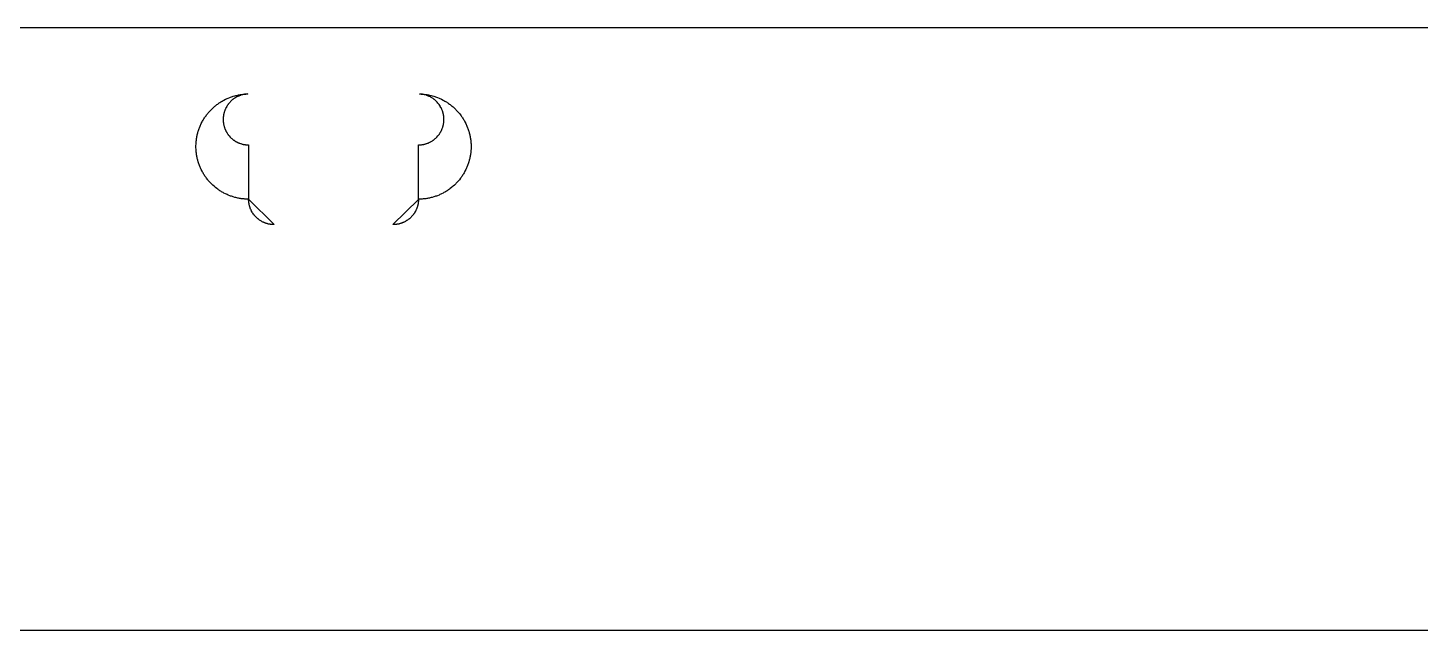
# Model space of a CAD drawing. Header units: metres. Extents: x 0 to 334, y 0 to 488.
# Drawn here: x 167 to 249, y 452.5 to 488 of the extents above; entities that cross this region are included whole.
import ezdxf

# ---------------------------------------------------------------- set-up
doc = ezdxf.new("R2010")
doc.units = ezdxf.units.M

msp = doc.modelspace()

# ---------------------------------------------------------------- linework, layer by layer
for p, q in [((290.205, 488), (43.7949, 488)), ((178.403, 483.657), (178.45, 483.685)), ((178.45, 483.685), (178.497, 483.711)), ((178.497, 483.711), (178.545, 483.737)), ((178.545, 483.737), (178.641, 483.786)), ((178.641, 483.786), (178.689, 483.81)), ((178.689, 483.81), (178.739, 483.832)), ((178.739, 483.832), (178.789, 483.854)), ((178.789, 483.854), (178.889, 483.895)), ((178.889, 483.895), (178.939, 483.913)), ((178.939, 483.913), (178.991, 483.931)), ((178.958, 483.679), (178.939, 483.661)), ((178.977, 483.697), (178.958, 483.679)), ((179.016, 483.732), (178.977, 483.697)), ((178.991, 483.931), (179.042, 483.948)), ((179.036, 483.749), (179.016, 483.732)), ((179.056, 483.766), (179.036, 483.749)), ((179.042, 483.948), (179.094, 483.965)), ((179.076, 483.782), (179.056, 483.766)), ((179.098, 483.798), (179.076, 483.782)), ((179.094, 483.965), (179.197, 483.994)), ((179.118, 483.813), (179.098, 483.798)), ((179.14, 483.829), (179.118, 483.813)), ((179.183, 483.858), (179.14, 483.829)), ((179.25, 483.899), (179.183, 483.858)), ((179.197, 483.994), (179.25, 484.008)), ((179.25, 484.008), (179.303, 484.021)), ((179.272, 483.912), (179.25, 483.899)), ((179.296, 483.925), (179.272, 483.912)), ((179.343, 483.948), (179.296, 483.925)), ((179.303, 484.021), (179.355, 484.032)), ((179.366, 483.959), (179.343, 483.948)), ((179.355, 484.032), (179.408, 484.043)), ((179.39, 483.971), (179.366, 483.959)), ((179.414, 483.98), (179.39, 483.971)), ((179.408, 484.043), (179.462, 484.053)), ((179.438, 483.991), (179.414, 483.98)), ((179.463, 484), (179.438, 483.991)), ((179.462, 484.053), (179.515, 484.062)), ((179.487, 484.01), (179.463, 484)), ((179.512, 484.019), (179.487, 484.01)), ((179.536, 484.026), (179.512, 484.019)), ((179.515, 484.062), (179.568, 484.07)), ((179.587, 484.042), (179.536, 484.026)), ((179.568, 484.07), (179.622, 484.077)), ((179.611, 484.049), (179.587, 484.042)), ((179.637, 484.056), (179.611, 484.049)), ((179.622, 484.077), (179.676, 484.083)), ((179.662, 484.062), (179.637, 484.056)), ((179.688, 484.067), (179.662, 484.062)), ((179.676, 484.083), (179.729, 484.088)), ((179.739, 484.077), (179.688, 484.067)), ((179.729, 484.088), (179.784, 484.093)), ((179.766, 484.081), (179.739, 484.077)), ((179.791, 484.085), (179.766, 484.081)), ((179.784, 484.093), (179.838, 484.096)), ((179.817, 484.089), (179.791, 484.085)), ((179.843, 484.092), (179.817, 484.089)), ((179.838, 484.096), (179.946, 484.1)), ((179.869, 484.095), (179.843, 484.092)), ((179.896, 484.097), (179.869, 484.095)), ((179.922, 484.098), (179.896, 484.097)), ((179.946, 484.1), (179.922, 484.098)), ((190.078, 484.098), (190.054, 484.1)), ((190.054, 484.1), (190.162, 484.096)), ((190.104, 484.097), (190.078, 484.098)), ((190.131, 484.095), (190.104, 484.097)), ((190.157, 484.092), (190.131, 484.095)), ((190.183, 484.089), (190.157, 484.092)), ((190.162, 484.096), (190.216, 484.093)), ((190.209, 484.085), (190.183, 484.089)), ((190.234, 484.081), (190.209, 484.085)), ((190.216, 484.093), (190.271, 484.088)), ((190.261, 484.077), (190.234, 484.081)), ((190.312, 484.067), (190.261, 484.077)), ((190.271, 484.088), (190.324, 484.083)), ((190.338, 484.062), (190.312, 484.067)), ((190.324, 484.083), (190.378, 484.077)), ((190.363, 484.056), (190.338, 484.062)), ((190.389, 484.049), (190.363, 484.056)), ((190.378, 484.077), (190.432, 484.07)), ((190.413, 484.042), (190.389, 484.049)), ((190.464, 484.026), (190.413, 484.042)), ((190.432, 484.07), (190.485, 484.062)), ((190.488, 484.019), (190.464, 484.026)), ((190.485, 484.062), (190.538, 484.053)), ((190.513, 484.01), (190.488, 484.019)), ((190.537, 484), (190.513, 484.01)), ((190.562, 483.991), (190.537, 484)), ((190.538, 484.053), (190.592, 484.043)), ((190.586, 483.98), (190.562, 483.991)), ((190.61, 483.971), (190.586, 483.98)), ((190.592, 484.043), (190.645, 484.032)), ((190.634, 483.959), (190.61, 483.971)), ((190.657, 483.948), (190.634, 483.959)), ((190.645, 484.032), (190.697, 484.021)), ((190.704, 483.925), (190.657, 483.948)), ((190.697, 484.021), (190.75, 484.008)), ((190.728, 483.912), (190.704, 483.925)), ((190.75, 483.899), (190.728, 483.912)), ((190.75, 484.008), (190.803, 483.994)), ((190.817, 483.858), (190.75, 483.899)), ((190.803, 483.994), (190.906, 483.965)), ((190.86, 483.829), (190.817, 483.858)), ((190.882, 483.813), (190.86, 483.829)), ((190.902, 483.798), (190.882, 483.813)), ((190.924, 483.782), (190.902, 483.798)), ((190.906, 483.965), (190.958, 483.948)), ((190.944, 483.766), (190.924, 483.782)), ((190.964, 483.749), (190.944, 483.766)), ((190.958, 483.948), (191.009, 483.931)), ((190.984, 483.732), (190.964, 483.749)), ((191.023, 483.697), (190.984, 483.732)), ((191.009, 483.931), (191.061, 483.913)), ((191.042, 483.679), (191.023, 483.697)), ((191.061, 483.661), (191.042, 483.679)), ((191.061, 483.913), (191.111, 483.895)), ((191.111, 483.895), (191.211, 483.854)), ((191.211, 483.854), (191.261, 483.832)), ((191.261, 483.832), (191.311, 483.81)), ((191.311, 483.81), (191.359, 483.786)), ((191.359, 483.786), (191.455, 483.737)), ((191.455, 483.737), (191.503, 483.711)), ((191.503, 483.711), (191.55, 483.685)), ((191.55, 483.685), (191.597, 483.657)), ((177.492, 482.822), (177.524, 482.865)), ((177.524, 482.865), (177.591, 482.951)), ((177.591, 482.951), (177.625, 482.992)), ((177.625, 482.992), (177.66, 483.034)), ((177.66, 483.034), (177.732, 483.114)), ((177.732, 483.114), (177.771, 483.153)), ((177.771, 483.153), (177.808, 483.192)), ((177.808, 483.192), (177.847, 483.229)), ((177.847, 483.229), (177.886, 483.268)), ((177.886, 483.268), (177.966, 483.34)), ((177.966, 483.34), (178.008, 483.375)), ((178.008, 483.375), (178.049, 483.409)), ((178.049, 483.409), (178.135, 483.476)), ((178.135, 483.476), (178.178, 483.508)), ((178.178, 483.508), (178.222, 483.539)), ((178.222, 483.539), (178.267, 483.57)), ((178.267, 483.57), (178.312, 483.6)), ((178.312, 483.6), (178.357, 483.629)), ((178.357, 483.629), (178.403, 483.657)), ((178.522, 482.86), (178.519, 482.835)), ((178.527, 482.886), (178.522, 482.86)), ((178.533, 482.912), (178.527, 482.886)), ((178.538, 482.938), (178.533, 482.912)), ((178.545, 482.963), (178.538, 482.938)), ((178.551, 482.988), (178.545, 482.963)), ((178.559, 483.014), (178.551, 482.988)), ((178.565, 483.038), (178.559, 483.014)), ((178.573, 483.063), (178.565, 483.038)), ((178.582, 483.088), (178.573, 483.063)), ((178.591, 483.113), (178.582, 483.088)), ((178.6, 483.138), (178.591, 483.113)), ((178.619, 483.187), (178.6, 483.138)), ((178.63, 483.21), (178.619, 483.187)), ((178.641, 483.234), (178.63, 483.21)), ((178.651, 483.258), (178.641, 483.234)), ((178.663, 483.281), (178.651, 483.258)), ((178.676, 483.305), (178.663, 483.281)), ((178.714, 483.372), (178.676, 483.305)), ((178.728, 483.395), (178.714, 483.372)), ((178.742, 483.417), (178.728, 483.395)), ((178.786, 483.481), (178.742, 483.417)), ((178.802, 483.503), (178.786, 483.481)), ((178.818, 483.523), (178.802, 483.503)), ((178.834, 483.544), (178.818, 483.523)), ((178.851, 483.564), (178.834, 483.544)), ((178.903, 483.623), (178.851, 483.564)), ((178.939, 483.661), (178.903, 483.623)), ((191.097, 483.623), (191.061, 483.661)), ((191.149, 483.564), (191.097, 483.623)), ((191.166, 483.544), (191.149, 483.564)), ((191.182, 483.523), (191.166, 483.544)), ((191.198, 483.503), (191.182, 483.523)), ((191.214, 483.481), (191.198, 483.503)), ((191.258, 483.417), (191.214, 483.481)), ((191.272, 483.395), (191.258, 483.417)), ((191.286, 483.372), (191.272, 483.395)), ((191.324, 483.305), (191.286, 483.372)), ((191.337, 483.281), (191.324, 483.305)), ((191.349, 483.258), (191.337, 483.281)), ((191.359, 483.234), (191.349, 483.258)), ((191.37, 483.21), (191.359, 483.234)), ((191.381, 483.187), (191.37, 483.21)), ((191.4, 483.138), (191.381, 483.187)), ((191.409, 483.113), (191.4, 483.138)), ((191.418, 483.088), (191.409, 483.113)), ((191.427, 483.063), (191.418, 483.088)), ((191.435, 483.038), (191.427, 483.063)), ((191.441, 483.014), (191.435, 483.038)), ((191.449, 482.988), (191.441, 483.014)), ((191.455, 482.963), (191.449, 482.988)), ((191.462, 482.938), (191.455, 482.963)), ((191.467, 482.912), (191.462, 482.938)), ((191.473, 482.886), (191.467, 482.912)), ((191.478, 482.86), (191.473, 482.886)), ((191.481, 482.835), (191.478, 482.86)), ((191.597, 483.657), (191.643, 483.629)), ((191.643, 483.629), (191.688, 483.6)), ((191.688, 483.6), (191.733, 483.57)), ((191.733, 483.57), (191.778, 483.539)), ((191.778, 483.539), (191.822, 483.508)), ((191.822, 483.508), (191.865, 483.476)), ((191.865, 483.476), (191.951, 483.409)), ((191.951, 483.409), (191.992, 483.375)), ((191.992, 483.375), (192.034, 483.34)), ((192.034, 483.34), (192.114, 483.268)), ((192.114, 483.268), (192.153, 483.229)), ((192.153, 483.229), (192.192, 483.192)), ((192.192, 483.192), (192.229, 483.153)), ((192.229, 483.153), (192.268, 483.114)), ((192.268, 483.114), (192.34, 483.034)), ((192.34, 483.034), (192.375, 482.992)), ((192.375, 482.992), (192.409, 482.951)), ((192.409, 482.951), (192.476, 482.865)), ((192.476, 482.865), (192.508, 482.822)), ((177.069, 482.009), (177.087, 482.061)), ((177.087, 482.061), (177.105, 482.111)), ((177.105, 482.111), (177.146, 482.211)), ((177.146, 482.211), (177.168, 482.261)), ((177.168, 482.261), (177.19, 482.311)), ((177.19, 482.311), (177.214, 482.359)), ((177.214, 482.359), (177.263, 482.455)), ((177.263, 482.455), (177.289, 482.503)), ((177.289, 482.503), (177.315, 482.55)), ((177.315, 482.55), (177.343, 482.597)), ((177.343, 482.597), (177.371, 482.643)), ((177.371, 482.643), (177.4, 482.688)), ((177.4, 482.688), (177.43, 482.733)), ((177.43, 482.733), (177.461, 482.778)), ((177.461, 482.778), (177.492, 482.822)), ((178.502, 482.679), (178.5, 482.626)), ((178.5, 482.626), (178.5, 482.574)), ((178.5, 482.574), (178.502, 482.521)), ((178.504, 482.705), (178.502, 482.679)), ((178.502, 482.521), (178.504, 482.495)), ((178.506, 482.73), (178.504, 482.705)), ((178.504, 482.495), (178.506, 482.47)), ((178.508, 482.757), (178.506, 482.73)), ((178.506, 482.47), (178.508, 482.443)), ((178.511, 482.783), (178.508, 482.757)), ((178.508, 482.443), (178.511, 482.417)), ((178.515, 482.809), (178.511, 482.783)), ((178.511, 482.417), (178.515, 482.392)), ((178.519, 482.835), (178.515, 482.809)), ((178.515, 482.392), (178.519, 482.365)), ((178.519, 482.365), (178.522, 482.34)), ((178.522, 482.34), (178.527, 482.313)), ((178.527, 482.313), (178.533, 482.288)), ((178.533, 482.288), (178.538, 482.263)), ((178.538, 482.263), (178.545, 482.237)), ((178.545, 482.237), (178.551, 482.212)), ((178.551, 482.212), (178.559, 482.187)), ((178.559, 482.187), (178.565, 482.161)), ((178.565, 482.161), (178.573, 482.137)), ((178.573, 482.137), (178.582, 482.111)), ((178.582, 482.111), (178.6, 482.062)), ((178.6, 482.062), (178.619, 482.014)), ((191.381, 482.014), (191.4, 482.062)), ((191.4, 482.062), (191.418, 482.111)), ((191.418, 482.111), (191.427, 482.137)), ((191.427, 482.137), (191.435, 482.161)), ((191.435, 482.161), (191.441, 482.187)), ((191.441, 482.187), (191.449, 482.212)), ((191.449, 482.212), (191.455, 482.237)), ((191.455, 482.237), (191.462, 482.263)), ((191.462, 482.263), (191.467, 482.288)), ((191.467, 482.288), (191.473, 482.313)), ((191.473, 482.313), (191.478, 482.34)), ((191.478, 482.34), (191.481, 482.365)), ((191.485, 482.809), (191.481, 482.835)), ((191.481, 482.365), (191.485, 482.392)), ((191.489, 482.783), (191.485, 482.809)), ((191.485, 482.392), (191.489, 482.417)), ((191.492, 482.757), (191.489, 482.783)), ((191.489, 482.417), (191.492, 482.443)), ((191.494, 482.73), (191.492, 482.757)), ((191.492, 482.443), (191.494, 482.47)), ((191.496, 482.705), (191.494, 482.73)), ((191.494, 482.47), (191.496, 482.495)), ((191.498, 482.679), (191.496, 482.705)), ((191.496, 482.495), (191.498, 482.521)), ((191.5, 482.626), (191.498, 482.679)), ((191.498, 482.521), (191.5, 482.574)), ((191.5, 482.574), (191.5, 482.626)), ((192.508, 482.822), (192.539, 482.778)), ((192.539, 482.778), (192.57, 482.733)), ((192.57, 482.733), (192.6, 482.688)), ((192.6, 482.688), (192.629, 482.643)), ((192.629, 482.643), (192.657, 482.597)), ((192.657, 482.597), (192.685, 482.55)), ((192.685, 482.55), (192.711, 482.503)), ((192.711, 482.503), (192.737, 482.455)), ((192.737, 482.455), (192.786, 482.359)), ((192.786, 482.359), (192.81, 482.311)), ((192.81, 482.311), (192.832, 482.261)), ((192.832, 482.261), (192.854, 482.211)), ((192.854, 482.211), (192.895, 482.111)), ((192.895, 482.111), (192.913, 482.061)), ((192.913, 482.061), (192.931, 482.009)), ((176.904, 481.162), (176.907, 481.216)), ((176.907, 481.216), (176.912, 481.271)), ((176.912, 481.271), (176.917, 481.324)), ((176.917, 481.324), (176.923, 481.378)), ((176.923, 481.378), (176.93, 481.432)), ((176.93, 481.432), (176.938, 481.485)), ((176.938, 481.485), (176.947, 481.538)), ((176.947, 481.538), (176.957, 481.592)), ((176.957, 481.592), (176.968, 481.645)), ((176.968, 481.645), (176.979, 481.697)), ((176.979, 481.697), (176.992, 481.75)), ((176.992, 481.75), (177.006, 481.803)), ((177.006, 481.803), (177.035, 481.906)), ((177.035, 481.906), (177.052, 481.958)), ((177.052, 481.958), (177.069, 482.009)), ((178.619, 482.014), (178.63, 481.99)), ((178.63, 481.99), (178.641, 481.966)), ((178.641, 481.966), (178.651, 481.942)), ((178.651, 481.942), (178.663, 481.919)), ((178.663, 481.919), (178.676, 481.896)), ((178.676, 481.896), (178.688, 481.873)), ((178.688, 481.873), (178.701, 481.85)), ((178.701, 481.85), (178.714, 481.827)), ((178.714, 481.827), (178.728, 481.805)), ((178.728, 481.805), (178.742, 481.783)), ((178.742, 481.783), (178.757, 481.761)), ((178.757, 481.761), (178.771, 481.739)), ((178.771, 481.739), (178.786, 481.719)), ((178.786, 481.719), (178.802, 481.697)), ((178.802, 481.697), (178.818, 481.677)), ((178.818, 481.677), (178.834, 481.656)), ((178.834, 481.656), (178.851, 481.636)), ((178.851, 481.636), (178.921, 481.558)), ((178.921, 481.558), (178.958, 481.521)), ((178.958, 481.521), (178.977, 481.503)), ((178.977, 481.503), (179.016, 481.468)), ((179.016, 481.468), (179.036, 481.451)), ((179.036, 481.451), (179.056, 481.435)), ((179.056, 481.435), (179.076, 481.418)), ((179.076, 481.418), (179.098, 481.402)), ((179.098, 481.402), (179.118, 481.387)), ((179.118, 481.387), (179.14, 481.371)), ((179.14, 481.371), (179.183, 481.342)), ((179.183, 481.342), (179.25, 481.301)), ((179.25, 481.301), (179.272, 481.288)), ((179.272, 481.288), (179.296, 481.275)), ((179.296, 481.275), (179.366, 481.24)), ((179.366, 481.24), (179.39, 481.229)), ((179.39, 481.229), (179.414, 481.22)), ((179.414, 481.22), (179.438, 481.209)), ((190.562, 481.209), (190.586, 481.22)), ((190.586, 481.22), (190.61, 481.229)), ((190.61, 481.229), (190.634, 481.24)), ((190.634, 481.24), (190.704, 481.275)), ((190.704, 481.275), (190.728, 481.288)), ((190.728, 481.288), (190.75, 481.301)), ((190.75, 481.301), (190.817, 481.342)), ((190.817, 481.342), (190.86, 481.371)), ((190.86, 481.371), (190.882, 481.387)), ((190.882, 481.387), (190.902, 481.402)), ((190.902, 481.402), (190.924, 481.418)), ((190.924, 481.418), (190.944, 481.435)), ((190.944, 481.435), (190.964, 481.451)), ((190.964, 481.451), (190.984, 481.468)), ((190.984, 481.468), (191.023, 481.503)), ((191.023, 481.503), (191.042, 481.521)), ((191.042, 481.521), (191.079, 481.558)), ((191.079, 481.558), (191.149, 481.636)), ((191.149, 481.636), (191.166, 481.656)), ((191.166, 481.656), (191.182, 481.677)), ((191.182, 481.677), (191.198, 481.697)), ((191.198, 481.697), (191.214, 481.719)), ((191.214, 481.719), (191.229, 481.739)), ((191.229, 481.739), (191.243, 481.761)), ((191.243, 481.761), (191.258, 481.783)), ((191.258, 481.783), (191.272, 481.805)), ((191.272, 481.805), (191.286, 481.827)), ((191.286, 481.827), (191.299, 481.85)), ((191.299, 481.85), (191.312, 481.873)), ((191.312, 481.873), (191.324, 481.896)), ((191.324, 481.896), (191.337, 481.919)), ((191.337, 481.919), (191.349, 481.942)), ((191.349, 481.942), (191.359, 481.966)), ((191.359, 481.966), (191.37, 481.99)), ((191.37, 481.99), (191.381, 482.014)), ((192.931, 482.009), (192.948, 481.958)), ((192.948, 481.958), (192.965, 481.906)), ((192.965, 481.906), (192.994, 481.803)), ((192.994, 481.803), (193.008, 481.75)), ((193.008, 481.75), (193.021, 481.697)), ((193.021, 481.697), (193.032, 481.645)), ((193.032, 481.645), (193.043, 481.592)), ((193.043, 481.592), (193.053, 481.538)), ((193.053, 481.538), (193.062, 481.485)), ((193.062, 481.485), (193.07, 481.432)), ((193.07, 481.432), (193.077, 481.378)), ((193.077, 481.378), (193.083, 481.324)), ((193.083, 481.324), (193.088, 481.271)), ((193.088, 481.271), (193.093, 481.216)), ((193.093, 481.216), (193.096, 481.162)), ((176.9, 481.054), (176.904, 481.162)), ((176.9, 480.946), (176.9, 481.054)), ((176.904, 480.838), (176.9, 480.946)), ((176.907, 480.784), (176.904, 480.838)), ((176.912, 480.729), (176.907, 480.784)), ((176.917, 480.676), (176.912, 480.729)), ((176.923, 480.622), (176.917, 480.676)), ((176.93, 480.568), (176.923, 480.622)), ((176.938, 480.515), (176.93, 480.568)), ((176.947, 480.462), (176.938, 480.515)), ((176.957, 480.408), (176.947, 480.462)), ((176.968, 480.355), (176.957, 480.408)), ((179.438, 481.209), (179.463, 481.199)), ((179.463, 481.199), (179.512, 481.182)), ((179.512, 481.182), (179.536, 481.174)), ((179.536, 481.174), (179.587, 481.158)), ((179.587, 481.158), (179.611, 481.151)), ((179.611, 481.151), (179.637, 481.145)), ((179.637, 481.145), (179.662, 481.139)), ((179.662, 481.139), (179.688, 481.133)), ((179.688, 481.133), (179.739, 481.123)), ((179.739, 481.123), (179.766, 481.118)), ((179.766, 481.118), (179.791, 481.114)), ((179.791, 481.114), (179.817, 481.111)), ((179.817, 481.111), (179.843, 481.108)), ((179.843, 481.108), (179.869, 481.105)), ((179.869, 481.105), (179.896, 481.104)), ((179.896, 481.104), (179.922, 481.103)), ((179.922, 481.103), (179.947, 481.101)), ((179.947, 481.101), (179.974, 481.101)), ((179.974, 481.101), (180, 481.1)), ((180, 481.1), (180, 477.9)), ((190, 481.1), (190.026, 481.101)), ((190, 477.9), (190, 481.1)), ((190.026, 481.101), (190.053, 481.101)), ((190.053, 481.101), (190.078, 481.103)), ((190.078, 481.103), (190.104, 481.104)), ((190.104, 481.104), (190.131, 481.105)), ((190.131, 481.105), (190.157, 481.108)), ((190.157, 481.108), (190.183, 481.111)), ((190.183, 481.111), (190.209, 481.114)), ((190.209, 481.114), (190.234, 481.118)), ((190.234, 481.118), (190.261, 481.123)), ((190.261, 481.123), (190.312, 481.133)), ((190.312, 481.133), (190.338, 481.139)), ((190.338, 481.139), (190.363, 481.145)), ((190.363, 481.145), (190.389, 481.151)), ((190.389, 481.151), (190.413, 481.158)), ((190.413, 481.158), (190.464, 481.174)), ((190.464, 481.174), (190.488, 481.182)), ((190.488, 481.182), (190.537, 481.199)), ((190.537, 481.199), (190.562, 481.209)), ((193.043, 480.408), (193.032, 480.355)), ((193.053, 480.462), (193.043, 480.408)), ((193.062, 480.515), (193.053, 480.462)), ((193.07, 480.568), (193.062, 480.515)), ((193.077, 480.622), (193.07, 480.568)), ((193.083, 480.676), (193.077, 480.622)), ((193.088, 480.729), (193.083, 480.676)), ((193.093, 480.784), (193.088, 480.729)), ((193.096, 480.838), (193.093, 480.784)), ((193.096, 481.162), (193.1, 481.054)), ((193.1, 480.946), (193.096, 480.838)), ((193.1, 481.054), (193.1, 480.946)), ((176.979, 480.303), (176.968, 480.355)), ((176.992, 480.25), (176.979, 480.303)), ((177.006, 480.197), (176.992, 480.25)), ((177.035, 480.094), (177.006, 480.197)), ((177.052, 480.042), (177.035, 480.094)), ((177.069, 479.991), (177.052, 480.042)), ((177.087, 479.939), (177.069, 479.991)), ((177.105, 479.889), (177.087, 479.939)), ((177.146, 479.789), (177.105, 479.889)), ((177.168, 479.739), (177.146, 479.789)), ((177.19, 479.689), (177.168, 479.739)), ((177.214, 479.641), (177.19, 479.689)), ((177.263, 479.545), (177.214, 479.641)), ((192.786, 479.641), (192.737, 479.545)), ((192.81, 479.689), (192.786, 479.641)), ((192.832, 479.739), (192.81, 479.689)), ((192.854, 479.789), (192.832, 479.739)), ((192.895, 479.889), (192.854, 479.789)), ((192.913, 479.939), (192.895, 479.889)), ((192.931, 479.991), (192.913, 479.939)), ((192.948, 480.042), (192.931, 479.991)), ((192.965, 480.094), (192.948, 480.042)), ((192.994, 480.197), (192.965, 480.094)), ((193.008, 480.25), (192.994, 480.197)), ((193.021, 480.303), (193.008, 480.25)), ((193.032, 480.355), (193.021, 480.303)), ((177.289, 479.497), (177.263, 479.545)), ((177.315, 479.45), (177.289, 479.497)), ((177.343, 479.403), (177.315, 479.45)), ((177.371, 479.357), (177.343, 479.403)), ((177.4, 479.312), (177.371, 479.357)), ((177.43, 479.267), (177.4, 479.312)), ((177.461, 479.222), (177.43, 479.267)), ((177.492, 479.178), (177.461, 479.222)), ((177.524, 479.135), (177.492, 479.178)), ((177.591, 479.049), (177.524, 479.135)), ((177.625, 479.008), (177.591, 479.049)), ((177.66, 478.966), (177.625, 479.008)), ((177.732, 478.886), (177.66, 478.966)), ((177.771, 478.847), (177.732, 478.886)), ((177.808, 478.808), (177.771, 478.847)), ((177.847, 478.771), (177.808, 478.808)), ((177.886, 478.732), (177.847, 478.771)), ((192.153, 478.771), (192.114, 478.732)), ((192.192, 478.808), (192.153, 478.771)), ((192.229, 478.847), (192.192, 478.808)), ((192.268, 478.886), (192.229, 478.847)), ((192.34, 478.966), (192.268, 478.886)), ((192.375, 479.008), (192.34, 478.966)), ((192.409, 479.049), (192.375, 479.008)), ((192.476, 479.135), (192.409, 479.049)), ((192.508, 479.178), (192.476, 479.135)), ((192.539, 479.222), (192.508, 479.178)), ((192.57, 479.267), (192.539, 479.222)), ((192.6, 479.312), (192.57, 479.267)), ((192.629, 479.357), (192.6, 479.312)), ((192.657, 479.403), (192.629, 479.357)), ((192.685, 479.45), (192.657, 479.403)), ((192.711, 479.497), (192.685, 479.45)), ((192.737, 479.545), (192.711, 479.497)), ((177.966, 478.66), (177.886, 478.732)), ((178.008, 478.625), (177.966, 478.66)), ((178.049, 478.591), (178.008, 478.625)), ((178.135, 478.524), (178.049, 478.591)), ((178.178, 478.492), (178.135, 478.524)), ((178.222, 478.461), (178.178, 478.492)), ((178.267, 478.43), (178.222, 478.461)), ((178.312, 478.4), (178.267, 478.43)), ((178.357, 478.371), (178.312, 478.4)), ((178.403, 478.343), (178.357, 478.371)), ((178.45, 478.315), (178.403, 478.343)), ((178.497, 478.289), (178.45, 478.315)), ((178.545, 478.263), (178.497, 478.289)), ((178.641, 478.214), (178.545, 478.263)), ((178.689, 478.19), (178.641, 478.214)), ((178.739, 478.168), (178.689, 478.19)), ((178.789, 478.146), (178.739, 478.168)), ((178.889, 478.105), (178.789, 478.146)), ((178.939, 478.087), (178.889, 478.105)), ((178.991, 478.069), (178.939, 478.087)), ((179.042, 478.052), (178.991, 478.069)), ((179.094, 478.035), (179.042, 478.052)), ((179.197, 478.006), (179.094, 478.035)), ((179.25, 477.992), (179.197, 478.006)), ((179.303, 477.979), (179.25, 477.992)), ((179.355, 477.968), (179.303, 477.979)), ((179.408, 477.957), (179.355, 477.968)), ((179.462, 477.947), (179.408, 477.957)), ((179.515, 477.938), (179.462, 477.947)), ((179.568, 477.93), (179.515, 477.938)), ((190.485, 477.938), (190.432, 477.93)), ((190.538, 477.947), (190.485, 477.938)), ((190.592, 477.957), (190.538, 477.947)), ((190.645, 477.968), (190.592, 477.957)), ((190.697, 477.979), (190.645, 477.968)), ((190.75, 477.992), (190.697, 477.979)), ((190.803, 478.006), (190.75, 477.992)), ((190.906, 478.035), (190.803, 478.006)), ((190.958, 478.052), (190.906, 478.035)), ((191.009, 478.069), (190.958, 478.052)), ((191.061, 478.087), (191.009, 478.069)), ((191.111, 478.105), (191.061, 478.087)), ((191.211, 478.146), (191.111, 478.105)), ((191.261, 478.168), (191.211, 478.146)), ((191.311, 478.19), (191.261, 478.168)), ((191.359, 478.214), (191.311, 478.19)), ((191.455, 478.263), (191.359, 478.214)), ((191.503, 478.289), (191.455, 478.263)), ((191.55, 478.315), (191.503, 478.289)), ((191.597, 478.343), (191.55, 478.315)), ((191.643, 478.371), (191.597, 478.343)), ((191.688, 478.4), (191.643, 478.371)), ((191.733, 478.43), (191.688, 478.4)), ((191.778, 478.461), (191.733, 478.43)), ((191.822, 478.492), (191.778, 478.461)), ((191.865, 478.524), (191.822, 478.492)), ((191.951, 478.591), (191.865, 478.524)), ((191.992, 478.625), (191.951, 478.591)), ((192.034, 478.66), (191.992, 478.625)), ((192.114, 478.732), (192.034, 478.66)), ((179.622, 477.923), (179.568, 477.93)), ((179.676, 477.917), (179.622, 477.923)), ((179.729, 477.912), (179.676, 477.917)), ((179.784, 477.907), (179.729, 477.912)), ((179.838, 477.904), (179.784, 477.907)), ((179.946, 477.9), (179.838, 477.904)), ((180, 477.9), (179.946, 477.9)), ((180, 477.874), (180, 477.9)), ((180, 477.9), (181.5, 476.4)), ((180.002, 477.821), (180, 477.874)), ((180.004, 477.795), (180.002, 477.821)), ((180.006, 477.77), (180.004, 477.795)), ((180.008, 477.743), (180.006, 477.77)), ((180.011, 477.717), (180.008, 477.743)), ((180.015, 477.691), (180.011, 477.717)), ((180.019, 477.665), (180.015, 477.691)), ((180.022, 477.64), (180.019, 477.665)), ((180.027, 477.614), (180.022, 477.64)), ((180.033, 477.588), (180.027, 477.614)), ((180.038, 477.562), (180.033, 477.588)), ((180.045, 477.537), (180.038, 477.562)), ((180.051, 477.512), (180.045, 477.537)), ((180.059, 477.486), (180.051, 477.512)), ((180.065, 477.462), (180.059, 477.486)), ((180.073, 477.437), (180.065, 477.462)), ((180.082, 477.412), (180.073, 477.437)), ((180.091, 477.387), (180.082, 477.412)), ((180.1, 477.362), (180.091, 477.387)), ((180.119, 477.313), (180.1, 477.362)), ((180.13, 477.29), (180.119, 477.313)), ((180.141, 477.266), (180.13, 477.29)), ((180.151, 477.242), (180.141, 477.266)), ((180.163, 477.219), (180.151, 477.242)), ((180.176, 477.195), (180.163, 477.219)), ((180.214, 477.128), (180.176, 477.195)), ((180.228, 477.105), (180.214, 477.128)), ((188.5, 476.4), (190, 477.874)), ((189.786, 477.128), (189.772, 477.105)), ((189.824, 477.195), (189.786, 477.128)), ((189.837, 477.219), (189.824, 477.195)), ((189.849, 477.242), (189.837, 477.219)), ((189.859, 477.266), (189.849, 477.242)), ((189.87, 477.29), (189.859, 477.266)), ((189.881, 477.313), (189.87, 477.29)), ((189.9, 477.362), (189.881, 477.313)), ((189.909, 477.387), (189.9, 477.362)), ((189.918, 477.412), (189.909, 477.387)), ((189.927, 477.437), (189.918, 477.412)), ((189.935, 477.462), (189.927, 477.437)), ((189.941, 477.486), (189.935, 477.462)), ((189.949, 477.512), (189.941, 477.486)), ((189.955, 477.537), (189.949, 477.512)), ((189.962, 477.562), (189.955, 477.537)), ((189.967, 477.588), (189.962, 477.562)), ((189.973, 477.614), (189.967, 477.588)), ((189.978, 477.64), (189.973, 477.614)), ((189.981, 477.665), (189.978, 477.64)), ((189.985, 477.691), (189.981, 477.665)), ((189.989, 477.717), (189.985, 477.691)), ((189.992, 477.743), (189.989, 477.717)), ((189.994, 477.77), (189.992, 477.743)), ((189.996, 477.795), (189.994, 477.77)), ((189.998, 477.821), (189.996, 477.795)), ((190, 477.874), (189.998, 477.821)), ((190.054, 477.9), (190, 477.9)), ((190.162, 477.904), (190.054, 477.9)), ((190.216, 477.907), (190.162, 477.904)), ((190.271, 477.912), (190.216, 477.907)), ((190.324, 477.917), (190.271, 477.912)), ((190.378, 477.923), (190.324, 477.917)), ((190.432, 477.93), (190.378, 477.923)), ((180.242, 477.083), (180.228, 477.105)), ((180.286, 477.019), (180.242, 477.083)), ((180.302, 476.997), (180.286, 477.019)), ((180.318, 476.977), (180.302, 476.997)), ((180.334, 476.956), (180.318, 476.977)), ((180.351, 476.936), (180.334, 476.956)), ((180.403, 476.877), (180.351, 476.936)), ((180.439, 476.839), (180.403, 476.877)), ((180.458, 476.821), (180.439, 476.839)), ((180.477, 476.803), (180.458, 476.821)), ((180.516, 476.768), (180.477, 476.803)), ((180.536, 476.751), (180.516, 476.768)), ((180.556, 476.734), (180.536, 476.751)), ((180.576, 476.718), (180.556, 476.734)), ((180.598, 476.702), (180.576, 476.718)), ((180.618, 476.687), (180.598, 476.702)), ((180.64, 476.671), (180.618, 476.687)), ((180.683, 476.642), (180.64, 476.671)), ((180.75, 476.601), (180.683, 476.642)), ((180.772, 476.588), (180.75, 476.601)), ((180.796, 476.575), (180.772, 476.588)), ((180.843, 476.552), (180.796, 476.575)), ((180.866, 476.541), (180.843, 476.552)), ((180.89, 476.529), (180.866, 476.541)), ((180.914, 476.52), (180.89, 476.529)), ((180.938, 476.509), (180.914, 476.52)), ((180.963, 476.5), (180.938, 476.509)), ((180.987, 476.49), (180.963, 476.5)), ((181.012, 476.481), (180.987, 476.49)), ((181.036, 476.474), (181.012, 476.481)), ((181.087, 476.458), (181.036, 476.474)), ((181.111, 476.451), (181.087, 476.458)), ((181.137, 476.444), (181.111, 476.451)), ((181.162, 476.438), (181.137, 476.444)), ((181.188, 476.433), (181.162, 476.438)), ((181.239, 476.423), (181.188, 476.433)), ((181.266, 476.419), (181.239, 476.423)), ((181.291, 476.415), (181.266, 476.419)), ((181.317, 476.411), (181.291, 476.415)), ((181.343, 476.408), (181.317, 476.411)), ((181.369, 476.405), (181.343, 476.408)), ((181.396, 476.403), (181.369, 476.405)), ((181.474, 476.4), (181.396, 476.403)), ((181.5, 476.4), (181.474, 476.4)), ((188.526, 476.4), (188.5, 476.4)), ((188.604, 476.403), (188.526, 476.4)), ((188.631, 476.405), (188.604, 476.403)), ((188.657, 476.408), (188.631, 476.405)), ((188.683, 476.411), (188.657, 476.408)), ((188.709, 476.415), (188.683, 476.411)), ((188.734, 476.419), (188.709, 476.415)), ((188.761, 476.423), (188.734, 476.419)), ((188.812, 476.433), (188.761, 476.423)), ((188.838, 476.438), (188.812, 476.433)), ((188.863, 476.444), (188.838, 476.438)), ((188.889, 476.451), (188.863, 476.444)), ((188.913, 476.458), (188.889, 476.451)), ((188.964, 476.474), (188.913, 476.458)), ((188.988, 476.481), (188.964, 476.474)), ((189.013, 476.49), (188.988, 476.481)), ((189.037, 476.5), (189.013, 476.49)), ((189.062, 476.509), (189.037, 476.5)), ((189.086, 476.52), (189.062, 476.509)), ((189.11, 476.529), (189.086, 476.52)), ((189.134, 476.541), (189.11, 476.529)), ((189.157, 476.552), (189.134, 476.541)), ((189.204, 476.575), (189.157, 476.552)), ((189.228, 476.588), (189.204, 476.575)), ((189.25, 476.601), (189.228, 476.588)), ((189.317, 476.642), (189.25, 476.601)), ((189.36, 476.671), (189.317, 476.642)), ((189.382, 476.687), (189.36, 476.671)), ((189.402, 476.702), (189.382, 476.687)), ((189.424, 476.718), (189.402, 476.702)), ((189.444, 476.734), (189.424, 476.718)), ((189.464, 476.751), (189.444, 476.734)), ((189.484, 476.768), (189.464, 476.751)), ((189.523, 476.803), (189.484, 476.768)), ((189.542, 476.821), (189.523, 476.803)), ((189.561, 476.839), (189.542, 476.821)), ((189.597, 476.877), (189.561, 476.839)), ((189.649, 476.936), (189.597, 476.877)), ((189.666, 476.956), (189.649, 476.936)), ((189.682, 476.977), (189.666, 476.956)), ((189.698, 476.997), (189.682, 476.977)), ((189.714, 477.019), (189.698, 476.997)), ((189.758, 477.083), (189.714, 477.019)), ((189.772, 477.105), (189.758, 477.083)), ((43.5, 452.5), (290.5, 452.5))]:
    msp.add_line(p, q)

doc.saveas('drawing.dxf')
